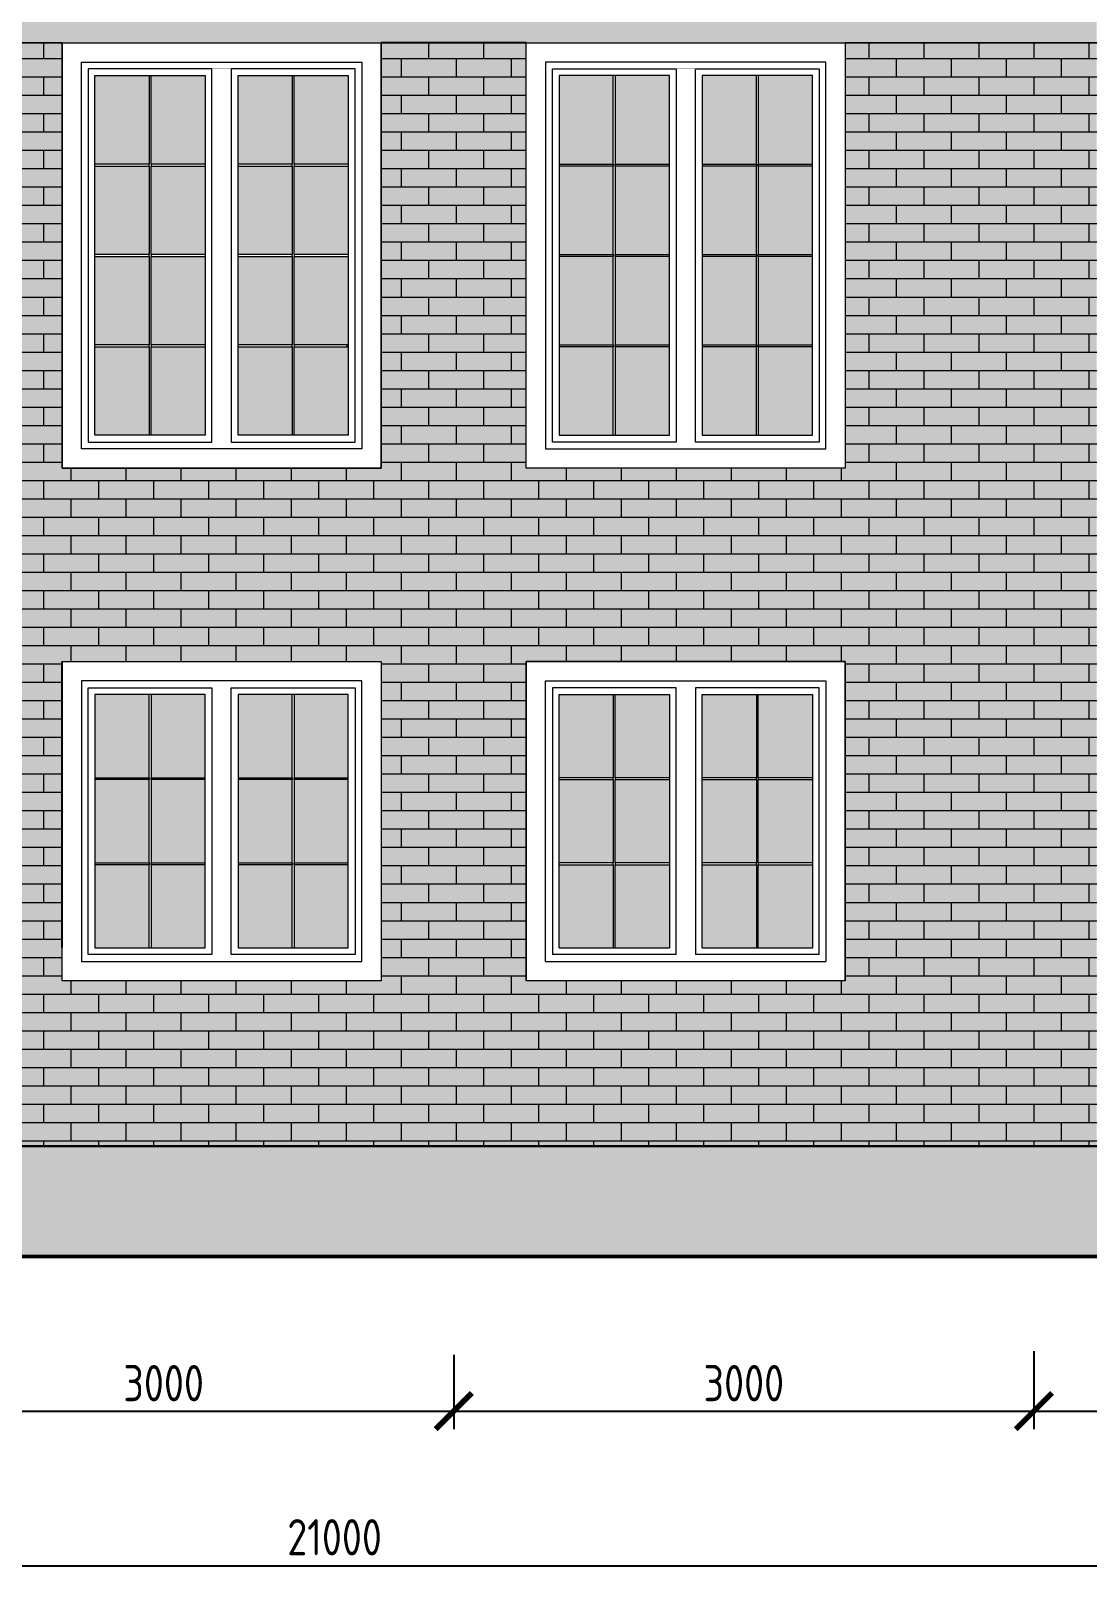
# Model space of a CAD drawing. Header units: millimetres. Extents: x -56498 to 234605, y -296269 to -29969.
# Drawn here: x 212299 to 217763, y -137920 to -129882 of the extents above; entities that cross this region are included whole.
import ezdxf

# ---------------------------------------------------------------- set-up
doc = ezdxf.new("R2010")
doc.units = ezdxf.units.MM
doc.header["$LTSCALE"] = 100
doc.header["$PDMODE"] = 35
for name, color, linetype, lineweight in [('0.3', 7, 'Continuous', 30), ('0.5', 7, 'Continuous', 50), ('Розміри 0.09', 5, 'Continuous', 9), ('Тонкі 0.18', 142, 'Continuous', 18), ('Штрихування 0.09', 253, 'Continuous', 9)]:
    doc.layers.add(name, color=color, linetype=linetype, lineweight=lineweight)
doc.styles.add('GOST 2.304', font='CS_Gost2304.shx')
doc.dimstyles.new('SPDS', dxfattribs={"dimscale": 100, "dimtxt": 2.5, "dimasz": 2.5, "dimexe": 1.25, "dimexo": 0.625, "dimtad": 1, "dimrnd": 0.001, "dimtxsty": 'GOST 2.304', "dimblk": 'ARCHTICK', "dimcen": 2.5, "dimdle": 2, "dimadec": 0, "dimazin": 2, "dimtfac": 0.75, "dimtmove": 1, "dimatfit": 3, "dimfxl": 0, "dimtolj": 1, "dimarcsym": 0})

# ---------------------------------------------------------------- blocks, each defined once
blk = doc.blocks.new('_ArchTick')
at = {"color": 0, "linetype": 'ByBlock', "const_width": 0.15}
blk.add_lwpolyline([(-0.5, -0.5), (0.5, 0.5)], dxfattribs=at)
blk = doc.blocks.new('*D303')
at = {"layer": 'Defpoints', "color": 0, "transparency": 16777216}
for p in [(211484.2, -136659.8), (214484.2, -136678.8), (214484.2, -137016.6)]:
    blk.add_point(p, dxfattribs=at)
at = {"layer": 'Розміри 0.09', "color": 0, "lineweight": -2, "transparency": 16777216}
for p, q in [((211484.2, -136706.7), (211484.2, -137110.3)), ((214484.2, -136725.7), (214484.2, -137110.3)), ((211334.2, -137016.6), (214634.2, -137016.6))]:
    blk.add_line(p, q, dxfattribs=at)
at = {"layer": 'Розміри 0.09', "color": 0, "lineweight": -2, "transparency": 16777216, "xscale": 187.5, "yscale": 187.5, "zscale": 187.5, "rotation": 180}
blk.add_blockref('_ArchTick', (211484.2, -137016.6), dxfattribs=at)
at = {"layer": 'Розміри 0.09', "color": 0, "lineweight": -2, "transparency": 16777216, "xscale": 187.5, "yscale": 187.5, "zscale": 187.5}
blk.add_blockref('_ArchTick', (214484.2, -137016.6), dxfattribs=at)
at = {"layer": 'Розміри 0.09', "color": 0, "transparency": 16777216, "insert": (212984.2, -136872.1), "char_height": 187.5, "attachment_point": 5, "style": 'GOST 2.304'}
blk.add_mtext('\\A1;3000', dxfattribs=at)
blk = doc.blocks.new('*D304')
at = {"layer": 'Defpoints', "color": 0, "transparency": 16777216}
for p in [(214484.2, -136678.8), (217484.2, -136659.8), (217484.2, -137016.6)]:
    blk.add_point(p, dxfattribs=at)
at = {"layer": 'Розміри 0.09', "color": 0, "lineweight": -2, "transparency": 16777216}
for p, q in [((214484.2, -136725.7), (214484.2, -137110.3)), ((217484.2, -136706.7), (217484.2, -137110.3)), ((214334.2, -137016.6), (217634.2, -137016.6))]:
    blk.add_line(p, q, dxfattribs=at)
at = {"layer": 'Розміри 0.09', "color": 0, "lineweight": -2, "transparency": 16777216, "xscale": 187.5, "yscale": 187.5, "zscale": 187.5, "rotation": 180}
blk.add_blockref('_ArchTick', (214484.2, -137016.6), dxfattribs=at)
at = {"layer": 'Розміри 0.09', "color": 0, "lineweight": -2, "transparency": 16777216, "xscale": 187.5, "yscale": 187.5, "zscale": 187.5}
blk.add_blockref('_ArchTick', (217484.2, -137016.6), dxfattribs=at)
at = {"layer": 'Розміри 0.09', "color": 0, "transparency": 16777216, "insert": (215984.2, -136872.1), "char_height": 187.5, "attachment_point": 5, "style": 'GOST 2.304'}
blk.add_mtext('\\A1;3000', dxfattribs=at)
blk = doc.blocks.new('*D305')
at = {"layer": 'Defpoints', "color": 0, "transparency": 16777216}
for p in [(223884.2, -136460.6), (217484.2, -136659.8), (223884.2, -137016.6)]:
    blk.add_point(p, dxfattribs=at)
at = {"layer": 'Розміри 0.09', "color": 0, "lineweight": -2, "transparency": 16777216}
for p, q in [((223884.2, -136507.5), (223884.2, -137110.3)), ((217484.2, -136706.7), (217484.2, -137110.3)), ((217334.2, -137016.6), (224034.2, -137016.6))]:
    blk.add_line(p, q, dxfattribs=at)
at = {"layer": 'Розміри 0.09', "color": 0, "lineweight": -2, "transparency": 16777216, "xscale": 187.5, "yscale": 187.5, "zscale": 187.5, "rotation": 180}
blk.add_blockref('_ArchTick', (217484.2, -137016.6), dxfattribs=at)
at = {"layer": 'Розміри 0.09', "color": 0, "lineweight": -2, "transparency": 16777216, "xscale": 187.5, "yscale": 187.5, "zscale": 187.5}
blk.add_blockref('_ArchTick', (223884.2, -137016.6), dxfattribs=at)
at = {"layer": 'Розміри 0.09', "color": 0, "transparency": 16777216, "insert": (220684.2, -136870.5), "char_height": 187.5, "attachment_point": 5, "style": 'GOST 2.304'}
blk.add_mtext('\\A1;6400', dxfattribs=at)
blk = doc.blocks.new('*D307')
at = {"layer": 'Defpoints', "color": 0, "transparency": 16777216}
for p in [(203984.2, -137016.6), (224984.2, -137016.6), (224984.2, -137816.6)]:
    blk.add_point(p, dxfattribs=at)
at = {"layer": 'Розміри 0.09', "color": 0, "lineweight": -2, "transparency": 16777216}
for p, q in [((203984.2, -137063.5), (203984.2, -137910.3)), ((224984.2, -137063.5), (224984.2, -137910.3)), ((203834.2, -137816.6), (225134.2, -137816.6))]:
    blk.add_line(p, q, dxfattribs=at)
at = {"layer": 'Розміри 0.09', "color": 0, "lineweight": -2, "transparency": 16777216, "xscale": 187.5, "yscale": 187.5, "zscale": 187.5, "rotation": 180}
blk.add_blockref('_ArchTick', (203984.2, -137816.6), dxfattribs=at)
at = {"layer": 'Розміри 0.09', "color": 0, "lineweight": -2, "transparency": 16777216, "xscale": 187.5, "yscale": 187.5, "zscale": 187.5}
blk.add_blockref('_ArchTick', (224984.2, -137816.6), dxfattribs=at)
at = {"layer": 'Розміри 0.09', "color": 0, "transparency": 16777216, "insert": (213868.3, -137668.7), "char_height": 187.5, "attachment_point": 5, "style": 'GOST 2.304'}
blk.add_mtext('\\A1;21000', dxfattribs=at)

msp = doc.modelspace()

# ---------------------------------------------------------------- hatches: boundary and pattern name
at = {"layer": 'Тонкі 0.18', "ltscale": 0.75, "true_color": 0xf4ebd8}
h = msp.add_hatch(color=254, dxfattribs=at)
h.paths.add_polyline_path([(217689.124, -129001.829), (217364.445, -129366.652), (217689.124, -129731.4)])
h.paths.add_polyline_path([(217608.836, -128911.636), (216959.478, -128911.636), (217284.157, -129276.384)])
h.paths.add_polyline_path([(216879.115, -129001.829), (216879.115, -129731.4), (217203.794, -129366.652)])
h.paths.add_polyline_path([(217284.157, -129456.845), (216959.478, -129821.593), (217608.836, -129821.593)])
h.paths.add_polyline_path([(216759.133, -128911.636), (216029.111, -128911.636), (216029.111, -129821.593), (216759.133, -129821.593)])
h.paths.add_polyline_path([(215909.129, -128991.024), (215475.799, -129366.652), (215909.129, -129742.205)])
h.paths.add_polyline_path([(215384.18, -129446.04), (214950.775, -129821.593), (215817.511, -129821.593)])
h.paths.add_polyline_path([(214859.156, -128991.024), (214859.156, -129742.205), (215292.562, -129366.652)])
h.paths.add_polyline_path([(215817.511, -128911.636), (214950.775, -128911.636), (215384.18, -129287.189)])
h.paths.add_polyline_path([(214739.174, -128911.636), (214229.158, -128911.636), (214229.158, -129821.593), (214739.174, -129821.593)])
h.paths.add_polyline_path([(214109.176, -128991.024), (213675.77, -129366.652), (214109.176, -129742.205)])
h.paths.add_polyline_path([(214017.557, -128911.636), (213150.746, -128911.636), (213584.152, -129287.189)])
h.paths.add_polyline_path([(213492.533, -129366.652), (213059.127, -128991.024), (213059.127, -129742.205)])
h.paths.add_polyline_path([(213584.152, -129446.04), (213150.746, -129821.593), (214017.557, -129821.593)])
h.paths.add_polyline_path([(212939.146, -128911.636), (212209.124, -128911.636), (212209.124, -129821.593), (212939.146, -129821.593)])
h.paths.add_polyline_path([(212089.142, -129001.829), (211764.463, -129366.652), (212089.142, -129731.4)])
h.paths.add_polyline_path([(212008.854, -128911.636), (211359.496, -128911.636), (211684.175, -129276.384)])
h.paths.add_polyline_path([(211279.133, -129001.829), (211279.133, -129731.4), (211603.812, -129366.652)])
h.paths.add_polyline_path([(211684.175, -129456.845), (211359.496, -129821.593), (212008.854, -129821.593)])
h.paths.add_polyline_path([(214859.156, -129941.65), (214109.176, -129941.65), (214109.176, -131041.634), (214859.156, -131041.634)])
h.paths.add_polyline_path([(214859.156, -131041.634), (214109.176, -131041.634), (214109.176, -132141.619), (212459.143, -132141.619), (212459.143, -131041.634), (211159.151, -131041.634), (211159.151, -133966.634), (212459.143, -133966.634), (212459.143, -133141.618), (214109.176, -133141.618), (214109.176, -133966.634), (214859.156, -133966.634), (214859.156, -133141.618), (216509.114, -133141.618), (216509.114, -133966.634), (217809.181, -133966.634), (217809.181, -131041.634), (216509.114, -131041.634), (216509.114, -132141.619), (214859.156, -132141.619)])
h.paths.add_polyline_path([(217809.181, -129941.65), (216509.114, -129941.65), (216509.114, -131041.634), (217809.181, -131041.634)])
h.paths.add_polyline_path([(212459.143, -129941.65), (211159.151, -129941.65), (211159.151, -131041.634), (212459.143, -131041.634)])
h.paths.add_polyline_path([(217809.181, -133966.634), (216509.114, -133966.634), (216509.114, -134791.651), (214859.156, -134791.651), (214859.156, -133966.634), (214109.176, -133966.634), (214109.176, -134791.576), (214109.176, -134791.651), (212459.143, -134791.651), (212459.143, -133966.634), (211159.151, -133966.634), (211159.151, -135646.592), (217809.181, -135646.592)])
at = {"layer": 'Штрихування 0.09', "true_color": 0xa64517}
h = msp.add_hatch(color=34, dxfattribs=at)
h.paths.add_polyline_path([(214229.158, -128911.636), (214109.176, -128911.636), (214109.176, -129821.593), (214229.158, -129821.593)])
h.paths.add_polyline_path([(215909.129, -128991.024), (215909.129, -128911.636), (215817.511, -128911.636), (215384.18, -129287.189), (214950.775, -128911.636), (214859.156, -128911.636), (214859.156, -128991.024), (215292.562, -129366.652), (214859.156, -129742.205), (214859.156, -129821.593), (214950.775, -129821.593), (215384.18, -129446.04), (215817.511, -129821.593), (215909.129, -129821.593), (215909.129, -129742.205), (215475.799, -129366.652)])
h.paths.add_polyline_path([(217689.124, -129001.829), (217689.124, -128911.636), (217608.836, -128911.636), (217284.157, -129276.384), (216959.478, -128911.636), (216879.115, -128911.636), (216879.115, -129001.829), (217203.794, -129366.652), (216879.115, -129731.4), (216879.115, -129821.593), (216959.478, -129821.593), (217284.157, -129456.845), (217608.836, -129821.593), (217689.124, -129821.593), (217689.124, -129731.4), (217364.445, -129366.652)])
h.paths.add_polyline_path([(213059.127, -128991.024), (213059.127, -128911.636), (212939.146, -128911.636), (212939.146, -129821.593), (213059.127, -129821.593)])
h.paths.add_polyline_path([(212209.124, -128911.636), (212089.142, -128911.636), (212089.142, -129821.593), (212209.124, -129821.593)])
h.paths.add_polyline_path([(211279.133, -128911.636), (211159.151, -128911.636), (211159.151, -129821.593), (211279.133, -129821.593)])
h.paths.add_polyline_path([(214109.176, -128991.024), (214109.176, -128911.636), (214017.557, -128911.636), (213584.152, -129287.189), (213150.746, -128911.636), (213059.127, -128911.636), (213059.127, -128991.024), (213492.533, -129366.652), (213059.127, -129742.205), (213059.127, -129821.593), (213150.746, -129821.593), (213584.152, -129446.04), (214017.557, -129821.593), (214109.176, -129821.593), (214109.176, -129742.205), (213675.77, -129366.652)])
h.paths.add_polyline_path([(212089.142, -129001.829), (212089.142, -128911.636), (212008.854, -128911.636), (211684.175, -129276.384), (211359.496, -128911.636), (211279.133, -128911.636), (211279.133, -129001.829), (211603.812, -129366.652), (211279.133, -129731.4), (211279.133, -129821.593), (211359.496, -129821.593), (211684.175, -129456.845), (212008.854, -129821.593), (212089.142, -129821.593), (212089.142, -129731.4), (211764.463, -129366.652)])
h.paths.add_polyline_path([(217809.106, -129821.593), (211159.151, -129821.593), (211159.151, -129941.65), (217809.106, -129941.65)])
h.paths.add_polyline_path([(214859.156, -128991.024), (214859.156, -128911.636), (214739.174, -128911.636), (214739.174, -129821.593), (214859.156, -129821.593)])
h.paths.add_polyline_path([(216029.111, -128911.636), (215909.129, -128911.636), (215909.129, -129821.593), (216029.111, -129821.593)])
h.paths.add_polyline_path([(216879.115, -129001.829), (216879.115, -128911.636), (216759.133, -128911.636), (216759.133, -129821.593), (216879.115, -129821.593)])
h.paths.add_polyline_path([(217809.181, -128911.636), (217689.124, -128911.636), (217689.124, -129731.4), (217689.124, -129821.593), (217809.181, -129821.593)])
h.paths.add_polyline_path([(211159.151, -128898.58), (211250.433, -128791.654), (217717.863, -128791.654), (217809.181, -128898.58), (217809.181, -128911.636), (211159.151, -128911.636)])
at = {"layer": 'Штрихування 0.09', "ltscale": 0.75}
h = msp.add_hatch(dxfattribs=at)
h.set_pattern_fill('AR-BRSTD', color=256, scale=1.4, style=0)
h.paths.add_polyline_path([(217689.124, -129001.829), (217364.445, -129366.652), (217689.124, -129731.4)])
h.paths.add_polyline_path([(217608.836, -128911.636), (216959.478, -128911.636), (217284.157, -129276.384)])
h.paths.add_polyline_path([(216879.115, -129001.829), (216879.115, -129731.4), (217203.794, -129366.652)])
h.paths.add_polyline_path([(217284.157, -129456.845), (216959.478, -129821.593), (217608.836, -129821.593)])
h.paths.add_polyline_path([(216759.133, -128911.636), (216029.111, -128911.636), (216029.111, -129821.593), (216759.133, -129821.593)])
h.paths.add_polyline_path([(215909.129, -128991.024), (215475.799, -129366.652), (215909.129, -129742.205)])
h.paths.add_polyline_path([(215384.18, -129446.04), (214950.775, -129821.593), (215817.511, -129821.593)])
h.paths.add_polyline_path([(214859.156, -128991.024), (214859.156, -129742.205), (215292.562, -129366.652)])
h.paths.add_polyline_path([(215817.511, -128911.636), (214950.775, -128911.636), (215384.18, -129287.189)])
h.paths.add_polyline_path([(214739.174, -128911.636), (214229.158, -128911.636), (214229.158, -129821.593), (214739.174, -129821.593)])
h.paths.add_polyline_path([(214109.176, -128991.024), (213675.77, -129366.652), (214109.176, -129742.205)])
h.paths.add_polyline_path([(214017.557, -128911.636), (213150.746, -128911.636), (213584.152, -129287.189)])
h.paths.add_polyline_path([(213492.533, -129366.652), (213059.127, -128991.024), (213059.127, -129742.205)])
h.paths.add_polyline_path([(213584.152, -129446.04), (213150.746, -129821.593), (214017.557, -129821.593)])
h.paths.add_polyline_path([(212939.146, -128911.636), (212209.124, -128911.636), (212209.124, -129821.593), (212939.146, -129821.593)])
h.paths.add_polyline_path([(212089.142, -129001.829), (211764.463, -129366.652), (212089.142, -129731.4)])
h.paths.add_polyline_path([(212008.854, -128911.636), (211359.496, -128911.636), (211684.175, -129276.384)])
h.paths.add_polyline_path([(211279.133, -129001.829), (211279.133, -129731.4), (211603.812, -129366.652)])
h.paths.add_polyline_path([(211684.175, -129456.845), (211359.496, -129821.593), (212008.854, -129821.593)])
h.paths.add_polyline_path([(214859.156, -129941.65), (214109.176, -129941.65), (214109.176, -131041.634), (214859.156, -131041.634)])
h.paths.add_polyline_path([(214859.156, -131041.634), (214109.176, -131041.634), (214109.176, -132141.619), (212459.143, -132141.619), (212459.143, -131041.634), (211159.151, -131041.634), (211159.151, -133966.634), (212459.143, -133966.634), (212459.143, -133141.618), (214109.176, -133141.618), (214109.176, -133966.634), (214859.156, -133966.634), (214859.156, -133141.618), (216509.114, -133141.618), (216509.114, -133966.634), (217809.181, -133966.634), (217809.181, -131041.634), (216509.114, -131041.634), (216509.114, -132141.619), (214859.156, -132141.619)])
h.paths.add_polyline_path([(217809.181, -129941.65), (216509.114, -129941.65), (216509.114, -131041.634), (217809.181, -131041.634)])
h.paths.add_polyline_path([(212459.143, -129941.65), (211159.151, -129941.65), (211159.151, -131041.634), (212459.143, -131041.634)])
h.paths.add_polyline_path([(217809.181, -133966.634), (216509.114, -133966.634), (216509.114, -134791.651), (214859.156, -134791.651), (214859.156, -133966.634), (214109.176, -133966.634), (214109.176, -134791.576), (214109.176, -134791.651), (212459.143, -134791.651), (212459.143, -133966.634), (211159.151, -133966.634), (211159.151, -135646.592), (217809.181, -135646.592)])
at = {"layer": 'Штрихування 0.09'}
h = msp.add_hatch(color=7, dxfattribs=at)
h.set_gradient(color1=(209, 255, 255), color2=(250, 255, 255), one_color=1, tint=0.99, name='CYLINDER')
h.paths.add_polyline_path([(213939.145, -130111.605), (213659.187, -130111.605), (213659.187, -130569.097), (213939.145, -130569.097)])
h.paths.add_polyline_path([(213649.132, -130111.605), (213369.175, -130111.605), (213369.175, -130569.097), (213649.132, -130569.097)])
h.paths.add_polyline_path([(213649.132, -130579.152), (213369.175, -130579.152), (213369.175, -131036.644), (213649.132, -131036.644)])
h.paths.add_polyline_path([(213939.145, -130579.152), (213659.187, -130579.152), (213659.187, -131036.644), (213939.145, -131036.644)])
h.paths.add_polyline_path([(213939.145, -131046.624), (213659.187, -131046.624), (213659.187, -131504.116), (213939.145, -131504.116)])
h.paths.add_polyline_path([(213649.132, -131046.624), (213369.175, -131046.624), (213369.175, -131504.116), (213649.132, -131504.116)])
h.paths.add_polyline_path([(213649.132, -131514.096), (213369.175, -131514.096), (213369.175, -131971.588), (213649.132, -131971.588)])
h.paths.add_polyline_path([(213939.145, -131514.096), (213659.187, -131514.096), (213659.187, -131971.588), (213939.145, -131971.588)])
h.paths.add_polyline_path([(213199.144, -131514.096), (212919.186, -131514.096), (212919.186, -131971.588), (213199.144, -131971.588)])
h.paths.add_polyline_path([(212909.131, -131514.096), (212629.173, -131514.096), (212629.173, -131971.588), (212909.131, -131971.588)])
h.paths.add_polyline_path([(212909.131, -131046.624), (212629.173, -131046.624), (212629.173, -131504.116), (212909.131, -131504.116)])
h.paths.add_polyline_path([(213199.144, -131046.624), (212919.186, -131046.624), (212919.186, -131504.116), (213199.144, -131504.116)])
h.paths.add_polyline_path([(213199.144, -130579.152), (212919.186, -130579.152), (212919.186, -131036.644), (213199.144, -131036.644)])
h.paths.add_polyline_path([(212909.131, -130579.152), (212629.173, -130579.152), (212629.173, -131036.644), (212909.131, -131036.644)])
h.paths.add_polyline_path([(212909.131, -130111.605), (212629.173, -130111.605), (212629.173, -130569.097), (212909.131, -130569.097)])
h.paths.add_polyline_path([(213199.144, -130111.605), (212919.186, -130111.605), (212919.186, -130569.097), (213199.144, -130569.097)])
for points in [[(213234.186, -130076.639), (213234.186, -130076.939), (213334.133, -130076.939), (213334.133, -130076.639), (213234.186, -130076.639)], [(215734.146, -130076.639), (215634.124, -130076.639), (215634.124, -130076.939), (215734.146, -130076.939), (215734.146, -130076.639)], [(213929.165, -131504.116), (213929.165, -131514.096), (213939.145, -131514.096), (213939.145, -131504.116), (213929.165, -131504.116)], [(213234.186, -133276.607), (213234.186, -133276.982), (213334.133, -133276.982), (213334.133, -133276.607), (213234.186, -133276.607)], [(215734.146, -133276.607), (215634.124, -133276.607), (215634.124, -133276.982), (215734.146, -133276.982), (215734.146, -133276.607)]]:
    msp.add_hatch(color=256, dxfattribs=at).paths.add_polyline_path(points, flags=0)
h = msp.add_hatch(color=7, dxfattribs=at)
h.set_gradient(color1=(209, 255, 255), color2=(250, 255, 255), one_color=1, tint=0.99, name='CYLINDER')
h.paths.add_polyline_path([(216339.159, -130111.605), (216059.201, -130111.605), (216059.201, -130569.097), (216339.159, -130569.097)])
h.paths.add_polyline_path([(216049.146, -130111.605), (215769.188, -130111.605), (215769.188, -130569.097), (216049.146, -130569.097)])
h.paths.add_polyline_path([(216049.146, -130579.152), (215769.188, -130579.152), (215769.188, -131036.644), (216049.146, -131036.644)])
h.paths.add_polyline_path([(216339.159, -130579.152), (216059.201, -130579.152), (216059.201, -131036.644), (216339.159, -131036.644)])
h.paths.add_polyline_path([(216339.159, -131046.624), (216059.201, -131046.624), (216059.201, -131504.116), (216339.159, -131504.116)])
h.paths.add_polyline_path([(216049.146, -131046.624), (215769.188, -131046.624), (215769.188, -131504.116), (216049.146, -131504.116)])
h.paths.add_polyline_path([(216049.146, -131514.096), (215769.188, -131514.096), (215769.188, -131971.588), (216049.146, -131971.588)])
h.paths.add_polyline_path([(216339.159, -131514.096), (216059.201, -131514.096), (216059.201, -131971.588), (216339.159, -131971.588)])
h.paths.add_polyline_path([(215599.157, -131514.096), (215319.2, -131514.096), (215319.2, -131971.588), (215599.157, -131971.588)])
h.paths.add_polyline_path([(215309.145, -131514.096), (215029.187, -131514.096), (215029.187, -131971.588), (215309.145, -131971.588)])
h.paths.add_polyline_path([(215309.145, -131046.624), (215029.187, -131046.624), (215029.187, -131504.116), (215309.145, -131504.116)])
h.paths.add_polyline_path([(215599.157, -131046.624), (215319.2, -131046.624), (215319.2, -131504.116), (215599.157, -131504.116)])
h.paths.add_polyline_path([(215599.157, -130579.152), (215319.2, -130579.152), (215319.2, -131036.644), (215599.157, -131036.644)])
h.paths.add_polyline_path([(215309.145, -130579.152), (215029.187, -130579.152), (215029.187, -131036.644), (215309.145, -131036.644)])
h.paths.add_polyline_path([(215309.145, -130111.605), (215029.187, -130111.605), (215029.187, -130569.097), (215309.145, -130569.097)])
h.paths.add_polyline_path([(215599.157, -130111.605), (215319.2, -130111.605), (215319.2, -130569.097), (215599.157, -130569.097)])
h = msp.add_hatch(color=7, dxfattribs=at)
h.set_gradient(color1=(209, 255, 255), color2=(250, 255, 255), one_color=1, tint=0.99)
h.paths.add_polyline_path([(213939.145, -133311.649), (213659.112, -133311.649), (213659.112, -133741.603), (213939.145, -133741.603)])
h.paths.add_polyline_path([(213649.132, -133311.649), (213369.175, -133311.649), (213369.175, -133741.603), (213649.132, -133741.603)])
h.paths.add_polyline_path([(213649.132, -133751.582), (213369.175, -133751.582), (213369.175, -134181.611), (213649.132, -134181.611)])
h.paths.add_polyline_path([(213939.145, -133751.582), (213659.112, -133751.582), (213659.112, -134181.611), (213939.145, -134181.611)])
h.paths.add_polyline_path([(213939.145, -134191.591), (213659.112, -134191.591), (213659.112, -134621.62), (213939.145, -134621.62)])
h.paths.add_polyline_path([(213649.132, -134191.591), (213369.175, -134191.591), (213369.175, -134621.62), (213649.132, -134621.62)])
h.paths.add_polyline_path([(213199.144, -134191.591), (212919.111, -134191.591), (212919.111, -134621.62), (213199.144, -134621.62)])
h.paths.add_polyline_path([(213199.144, -133751.582), (212919.111, -133751.582), (212919.111, -134181.611), (213199.144, -134181.611)])
h.paths.add_polyline_path([(213199.144, -133311.649), (212919.111, -133311.649), (212919.111, -133741.603), (213199.144, -133741.603)])
h.paths.add_polyline_path([(212909.131, -133311.649), (212629.173, -133311.649), (212629.173, -133741.603), (212909.131, -133741.603)])
h.paths.add_polyline_path([(212909.131, -133751.582), (212629.173, -133751.582), (212629.173, -134181.611), (212909.131, -134181.611)])
h.paths.add_polyline_path([(212909.131, -134191.591), (212629.173, -134191.591), (212629.173, -134621.62), (212909.131, -134621.62)])
h = msp.add_hatch(color=7, dxfattribs=at)
h.set_gradient(color1=(209, 255, 255), color2=(250, 255, 255), one_color=1, tint=0.99)
h.paths.add_polyline_path([(216339.159, -133311.649), (216059.126, -133311.649), (216059.126, -133741.603), (216339.159, -133741.603)])
h.paths.add_polyline_path([(216049.146, -133311.649), (215769.188, -133311.649), (215769.188, -133741.603), (216049.146, -133741.603)])
h.paths.add_polyline_path([(216049.146, -133751.582), (215769.188, -133751.582), (215769.188, -134181.611), (216049.146, -134181.611)])
h.paths.add_polyline_path([(216339.159, -133751.582), (216059.126, -133751.582), (216059.126, -134181.611), (216339.159, -134181.611)])
h.paths.add_polyline_path([(216339.159, -134191.591), (216059.126, -134191.591), (216059.126, -134621.62), (216339.159, -134621.62)])
h.paths.add_polyline_path([(216049.146, -134191.591), (215769.188, -134191.591), (215769.188, -134621.62), (216049.146, -134621.62)])
h.paths.add_polyline_path([(215599.157, -134191.591), (215319.125, -134191.591), (215319.125, -134621.62), (215599.157, -134621.62)])
h.paths.add_polyline_path([(215599.157, -133751.582), (215319.125, -133751.582), (215319.125, -134181.611), (215599.157, -134181.611)])
h.paths.add_polyline_path([(215599.157, -133311.649), (215319.125, -133311.649), (215319.125, -133741.603), (215599.157, -133741.603)])
h.paths.add_polyline_path([(215309.145, -133311.649), (215029.187, -133311.649), (215029.187, -133741.603), (215309.145, -133741.603)])
h.paths.add_polyline_path([(215309.145, -133751.582), (215029.187, -133751.582), (215029.187, -134181.611), (215309.145, -134181.611)])
h.paths.add_polyline_path([(215309.145, -134191.591), (215029.187, -134191.591), (215029.187, -134621.62), (215309.145, -134621.62)])
at = {"layer": 'Штрихування 0.09', "ltscale": 0.75}
h = msp.add_hatch(dxfattribs=at)
h.set_pattern_fill('FLGSTONE', scale=1000, angle=30, style=0, pattern_type=2)
h.set_pattern_definition([(30, (0, 0), (-500, 866.0254), [200, -800]), (30, (635.5, 459.3), (-500, 866.0254), [180, -820]), (30, (632.8, 503.9), (-500, 866.0254), [160, -840]), (30, (171.8, 422.5), (-500, 866.0254), [120, -40, 80, -760]), (30, (-150, 259.8), (-500, 866.0254), [60, -840, 60, -40]), (30, (169.1, 467.1), (-500, 866.0254), [200, -800]), (30, (626.7, 754.4), (-500, 866.0254), [140, -860]), (30, (131.1, 653), (-500, 866.0254), [140, -40, 260, -560]), (30, (128.4, 697.7), (-500, 866.0254), [240, -40, 60, -40, 40, -580]), (30, (-42.9, 714.3), (-500, 866.0254), [100, -900]), (30, (-62.9, 748.9), (-500, 866.0254), [120, -880]), (30, (100.3, 866.2), (-500, 866.0254), [100, -900]), (30, (-256.1, 683.5), (-500, 866.0254), [100, -900]), (30, (80.3, 900.9), (-500, 866.0254), [120, -880]), (30, (-310.7, 698.2), (-500, 866.0254), [120, -880]), (30, (-202.2, 830.1), (-500, 866.0254), [240, -240, 80, -40, 120, -280]), (30, (-222.2, 864.8), (-500, 866.0254), [240, -240, 240, -280]), (30, (-480, 831.4), (-500, 866.0254), [200, -800]), (120, (0, 0), (-866.0254, -500), [300, -540, 120, -40]), (120, (173.2, 100), (-866.0254, -500), [160, -600, 200, -40]), (120, (207.8, 120), (-866.0254, -500), [160, -600, 60, -40, 100, -40]), (120, (134.4, 447.1), (-866.0254, -500), [60, -940]), (120, (169.1, 467.1), (-866.0254, -500), [60, -940]), (120, (93.7, 677.7), (-866.0254, -500), [100, -900]), (120, (128.4, 697.7), (-866.0254, -500), [100, -900]), (120, (390.3, 363.9), (-866.0254, -500), [160, -460, 340, -40]), (120, (342.3, 567.1), (-866.0254, -500), [180, -820]), (120, (376.9, 587.1), (-866.0254, -500), [180, -820]), (120, (355.7, 343.9), (-866.0254, -500), [160, -440, 100, -40, 220, -40]), (120, (178.9, 1050.1), (-866.0254, -500), [180, -820]), (120, (193.5, 1104.8), (-866.0254, -500), [160, -840]), (120, (598.2, 483.9), (-866.0254, -500), [80, -920]), (120, (632.8, 503.9), (-866.0254, -500), [80, -340, 280, -300]), (120, (457.5, 887.7), (-866.0254, -500), [280, -720]), (120, (592.1, 734.4), (-866.0254, -500), [160, -840]), (120, (626.7, 754.4), (-866.0254, -500), [160, -840]), (120, (771.4, 583.9), (-866.0254, -500), [180, -560, 220, -40]), (75, (-300, 519.6), (-500, 866.0253), [169.7056, -1244.508]), (75, (-118.04, 324.45), (-500, 866.0253), [169.7056, -1244.508]), (75, (-73.4, 327.1), (-500, 866.0253), [169.7056, -1244.508]), (75, (90.5, 283.2), (-500, 866.0253), [169.7056, -1244.508]), (75, (127.85, 258.56), (-500, 866.0253), [169.7056, -1244.058]), (75, (568.9, 374.64), (-500, 866.0253), [113.137, -1301.0765]), (75, (592.8, 573.2), (-500, 866.0253), [141.4213, -1272.7922]), (75, (555.5, 597.85), (-500, 866.0253), [141.4213, -1272.7922]), (75, (492.1, 907.65), (-500, 866.0253), [254.5584, -1159.655]), (75, (546.74, 893), (-500, 866.0253), [84.853, -1329.3607]), (75, (613.54, 377.3), (-500, 866.0253), [84.853, -1329.3607]), (75, (78.4, 784.26), (-500, 866.0253), [84.853, -1329.3607]), (75, (41.05, 808.9), (-500, 866.0253), [56.5685, -1357.645]), (165, (-87.5, 711.6), (-866.0253, -500), [84.853, -1329.3607]), (165, (-62.9, 748.9), (-866.0253, -500), [113.137, -1301.0765]), (345, (421.4, 1190.14), (866.0253, 500), [141.4213, -1272.7922]), (345, (-73.4, 327.1), (866.0253, 500), [169.7056, -1244.508]), (345, (-98.04, 289.8), (866.0253, 500), [197.9898, -1216.2237]), (345, (-420, 727.46), (866.0253, 500), [113.137, -1301.0765]), (236.56505, (355.7, 343.92), (-866.0254, -500), [268.33, -1967.738]), (236.56505, (375.7, 309.3), (-866.0254, -500), [268.33, -1967.738]), (183.43495, (101.77, 543.73), (-866.0254, -500), [134.16, -44.72, 223.61, -1833.578]), (183.43495, (104.45, 499.1), (-866.0254, -500), [134.16, -44.72, 223.61, -1833.578]), (183.43495, (588.9, 340), (-866.0254, -500), [178.8854, -2057.1826]), (183.43495, (568.9, 374.64), (-866.0254, -500), [178.8854, -2057.1826]), (183.43495, (558.2, 553.2), (-866.0254, -500), [178.8854, -2057.1826]), (183.43495, (555.5, 597.85), (-866.0254, -500), [178.8854, -2057.1826]), (93.43495, (-76.8, 533), (-500, 866.0254), [178.8854, -2057.1826]), (93.43495, (-32.15, 535.7), (-500, 866.0254), [178.8854, -2057.1826]), (93.43495, (221.58, 936.2), (-500, 866.0254), [134.16, -2101.908]), (93.43495, (139.1, 519.1), (-500, 866.0254), [134.16, -2101.908]), (93.43495, (101.77, 543.73), (-500, 866.0254), [134.16, -2101.908]), (93.43495, (184.26, 960.86), (-500, 866.0254), [89.4427, -2146.6253]), (326.56505, (186.94, 916.2), (500, -866.0254), [178.8854, -2057.1826]), (326.56505, (221.58, 936.2), (500, -866.0254), [178.8854, -2057.1826])])
h.paths.add_polyline_path([(225309.139, -135646.592), (217809.181, -135646.592), (217809.181, -136216.577), (225309.139, -136216.577)])
h.paths.add_polyline_path([(225809.101, -135646.592), (225309.139, -135646.592), (225309.139, -136216.577), (225809.101, -136216.577)])
h.paths.add_polyline_path([(217809.181, -135646.592), (211159.151, -135646.592), (211159.151, -136216.577), (217809.181, -136216.577)])
h.paths.add_polyline_path([(211159.151, -135646.592), (203659.171, -135646.592), (203659.171, -136216.577), (211159.151, -136216.577)])
h.paths.add_polyline_path([(203659.171, -135646.592), (203159.171, -135646.592), (203159.171, -136216.577), (203659.171, -136216.577)])
at = {"layer": 'Штрихування 0.09', "true_color": 0xcfd0cf}
h = msp.add_hatch(color=254, dxfattribs=at)
h.paths.add_polyline_path([(225309.139, -135646.592), (217809.181, -135646.592), (217809.181, -136216.577), (225309.139, -136216.577)])
h.paths.add_polyline_path([(225809.101, -135646.592), (225309.139, -135646.592), (225309.139, -136216.577), (225809.101, -136216.577)])
h.paths.add_polyline_path([(217809.181, -135646.592), (211159.151, -135646.592), (211159.151, -136216.577), (217809.181, -136216.577)])
h.paths.add_polyline_path([(211159.151, -135646.592), (203659.171, -135646.592), (203659.171, -136216.577), (211159.151, -136216.577)])
h.paths.add_polyline_path([(203659.171, -135646.592), (203159.171, -135646.592), (203159.171, -136216.577), (203659.171, -136216.577)])

# ---------------------------------------------------------------- linework, layer by layer
for p, q in [((214734.147, -129941.65), (214109.176, -129941.65)), ((214859.156, -129941.65), (214734.147, -129941.65)), ((212459.143, -134619.519), (212459.143, -133141.618))]:
    msp.add_line(p, q)
at = {"layer": '0.3'}
msp.add_line((203159.171, -135646.592), (225809.101, -135646.592), dxfattribs=at)
at = {"layer": '0.5'}
msp.add_line((200259.171, -136216.577), (228709.101, -136216.577), dxfattribs=at)
at = {"layer": 'Тонкі 0.18'}
for p, q in [((212459.143, -129941.65), (211159.151, -129941.65)), ((211159.151, -129941.65), (217809.181, -129941.65)), ((212459.143, -132141.619), (212459.143, -129941.65)), ((212459.143, -129941.65), (212459.143, -132141.619)), ((214109.176, -129941.65), (214109.176, -132141.619)), ((214109.176, -132141.619), (214109.176, -129941.65)), ((214859.156, -132141.619), (214859.156, -129941.65)), ((214859.156, -132141.619), (214859.156, -129941.65)), ((217809.181, -129941.65), (216509.114, -129941.65)), ((216509.114, -129941.65), (216509.114, -132141.619)), ((216509.114, -129941.65), (216509.114, -132141.619)), ((212559.165, -132041.596), (212559.165, -130041.597)), ((212559.165, -130041.597), (214009.153, -130041.597)), ((214009.153, -130041.597), (214009.153, -132041.596)), ((214959.179, -130041.597), (214959.179, -132041.596)), ((216409.167, -130041.597), (214959.179, -130041.597)), ((216409.167, -132041.596), (216409.167, -130041.597)), ((214009.153, -132041.596), (212559.165, -132041.596)), ((214959.179, -132041.596), (216409.167, -132041.596)), ((214109.176, -132141.619), (212459.143, -132141.619)), ((212459.143, -132141.619), (214109.176, -132141.619)), ((216509.114, -132141.619), (214859.156, -132141.619)), ((216509.114, -132141.619), (214859.156, -132141.619)), ((212459.143, -133141.618), (214109.176, -133141.618)), ((212459.143, -134791.651), (212459.143, -133141.618)), ((212459.143, -133141.618), (214109.176, -133141.618)), ((214109.176, -133141.618), (214109.176, -134791.651)), ((214109.176, -133141.618), (214109.176, -134791.576)), ((214859.156, -134791.651), (214859.156, -133141.618)), ((214859.156, -133141.618), (216509.114, -133141.618)), ((214859.156, -133141.618), (214859.156, -134791.576)), ((216509.114, -133141.618), (214859.156, -133141.618)), ((216509.114, -133141.618), (216509.114, -134791.651)), ((216509.114, -134791.651), (216509.114, -133141.618)), ((212559.165, -133241.64), (212559.165, -134691.628)), ((214009.153, -133241.64), (212559.165, -133241.64)), ((214009.153, -134691.628), (214009.153, -133241.64)), ((214959.179, -134691.628), (214959.179, -133241.64)), ((214959.179, -133241.64), (216409.167, -133241.64)), ((216409.167, -133241.64), (216409.167, -134691.628)), ((212559.165, -134691.628), (214009.191, -134691.628)), ((214959.104, -134691.628), (216409.129, -134691.628)), ((214109.176, -134791.651), (212459.143, -134791.651)), ((216509.114, -134791.651), (214859.081, -134791.651))]:
    msp.add_line(p, q, dxfattribs=at)
at = {"layer": 'Штрихування 0.09'}
for p, q in [((212594.132, -130076.639), (212594.132, -132006.629)), ((213234.186, -130076.639), (212594.132, -130076.639)), ((212629.173, -131971.588), (212629.173, -130111.605)), ((212629.173, -130111.605), (213199.144, -130111.605)), ((212909.131, -130111.605), (212909.131, -130569.097)), ((212919.186, -130569.097), (212919.186, -130111.605)), ((213199.144, -130111.605), (213199.144, -131971.588)), ((213234.186, -132006.629), (213234.186, -130076.639)), ((213334.133, -130076.639), (213334.133, -132006.629)), ((213974.187, -130076.639), (213334.133, -130076.639)), ((213369.175, -131971.588), (213369.175, -130111.605)), ((213369.175, -130111.605), (213939.145, -130111.605)), ((213649.132, -130111.605), (213649.132, -130569.097)), ((213659.187, -130569.097), (213659.187, -130111.605)), ((213939.145, -130111.605), (213939.145, -131971.588)), ((213974.187, -132006.629), (213974.187, -130076.639)), ((214994.145, -132006.629), (214994.145, -130076.639)), ((214994.145, -130076.639), (215634.124, -130076.639)), ((215029.187, -130111.605), (215029.187, -131971.588)), ((215599.157, -130111.605), (215029.187, -130111.605)), ((215309.145, -130569.097), (215309.145, -130111.605)), ((215319.125, -130111.605), (215319.125, -130569.097)), ((215599.157, -131971.588), (215599.157, -130111.605)), ((215634.124, -130076.639), (215634.124, -132006.629)), ((215734.146, -132006.629), (215734.146, -130076.639)), ((215734.146, -130076.639), (216374.125, -130076.639)), ((215769.113, -130111.605), (215769.113, -131971.588)), ((216339.159, -130111.605), (215769.113, -130111.605)), ((216049.146, -130569.097), (216049.146, -130111.605)), ((216059.126, -130111.605), (216059.126, -130569.097)), ((216339.159, -131971.588), (216339.159, -130111.605)), ((216374.125, -130076.639), (216374.125, -132006.629)), ((212909.131, -130569.097), (212629.173, -130569.097)), ((212629.173, -130579.152), (212909.131, -130579.152)), ((212909.131, -130579.152), (212909.131, -130569.097)), ((212909.131, -130579.152), (212909.131, -131036.644)), ((213199.144, -130569.097), (212919.186, -130569.097)), ((212919.186, -130569.097), (212919.186, -130579.152)), ((212919.186, -131036.644), (212919.186, -130579.152)), ((212919.186, -130579.152), (213199.144, -130579.152)), ((213649.132, -130569.097), (213369.175, -130569.097)), ((213369.175, -130579.152), (213649.132, -130579.152)), ((213649.132, -130579.152), (213649.132, -130569.097)), ((213649.132, -130579.152), (213649.132, -131036.644)), ((213939.145, -130569.097), (213659.187, -130569.097)), ((213659.187, -130569.097), (213659.187, -130579.152)), ((213659.187, -131036.644), (213659.187, -130579.152)), ((213659.187, -130579.152), (213939.145, -130579.152)), ((215029.187, -130569.097), (215309.145, -130569.097)), ((215309.145, -130579.152), (215029.187, -130579.152)), ((215309.145, -130569.097), (215309.145, -130579.152)), ((215309.145, -131036.644), (215309.145, -130579.152)), ((215319.125, -130579.152), (215319.125, -130569.097)), ((215319.125, -130569.097), (215599.157, -130569.097)), ((215319.125, -130579.152), (215319.125, -131036.644)), ((215599.157, -130579.152), (215319.125, -130579.152)), ((215769.113, -130569.097), (216049.146, -130569.097)), ((216049.146, -130579.152), (215769.113, -130579.152)), ((216049.146, -130569.097), (216049.146, -130579.152)), ((216049.146, -131036.644), (216049.146, -130579.152)), ((216059.126, -130579.152), (216059.126, -130569.097)), ((216059.126, -130569.097), (216339.159, -130569.097)), ((216059.126, -130579.152), (216059.126, -131036.644)), ((216339.159, -130579.152), (216059.126, -130579.152)), ((212909.131, -131036.644), (212629.173, -131036.644)), ((212629.173, -131046.624), (212909.131, -131046.624)), ((212909.131, -131046.624), (212909.131, -131036.644)), ((212909.131, -131046.624), (212909.131, -131504.116)), ((213199.144, -131036.644), (212919.186, -131036.644)), ((212919.186, -131036.644), (212919.186, -131046.624)), ((212919.186, -131504.116), (212919.186, -131046.624)), ((212919.186, -131046.624), (213199.144, -131046.624)), ((213649.132, -131036.644), (213369.175, -131036.644)), ((213369.175, -131046.624), (213649.132, -131046.624)), ((213649.132, -131046.624), (213649.132, -131036.644)), ((213649.132, -131046.624), (213649.132, -131504.116)), ((213939.145, -131036.644), (213659.187, -131036.644)), ((213659.187, -131036.644), (213659.187, -131046.624)), ((213659.187, -131504.116), (213659.187, -131046.624)), ((213659.187, -131046.624), (213939.145, -131046.624)), ((215029.187, -131036.644), (215309.145, -131036.644)), ((215309.145, -131046.624), (215029.187, -131046.624)), ((215309.145, -131036.644), (215309.145, -131046.624)), ((215309.145, -131504.116), (215309.145, -131046.624)), ((215319.125, -131046.624), (215319.125, -131036.644)), ((215319.125, -131036.644), (215599.157, -131036.644)), ((215319.125, -131046.624), (215319.125, -131504.116)), ((215599.157, -131046.624), (215319.125, -131046.624)), ((215769.113, -131036.644), (216049.146, -131036.644)), ((216049.146, -131046.624), (215769.113, -131046.624)), ((216049.146, -131036.644), (216049.146, -131046.624)), ((216049.146, -131504.116), (216049.146, -131046.624)), ((216059.126, -131046.624), (216059.126, -131036.644)), ((216059.126, -131036.644), (216339.159, -131036.644)), ((216059.126, -131046.624), (216059.126, -131504.116)), ((216339.159, -131046.624), (216059.126, -131046.624)), ((212909.131, -131504.116), (212629.173, -131504.116)), ((212909.131, -131514.096), (212909.131, -131504.116)), ((213199.144, -131504.116), (212919.186, -131504.116)), ((212919.186, -131504.116), (212919.186, -131514.096)), ((213649.132, -131504.116), (213369.175, -131504.116)), ((213649.132, -131514.096), (213649.132, -131504.116)), ((213939.145, -131504.116), (213659.187, -131504.116)), ((213659.187, -131504.116), (213659.187, -131514.096)), ((215029.187, -131504.116), (215309.145, -131504.116)), ((215309.145, -131504.116), (215309.145, -131514.096)), ((215319.125, -131514.096), (215319.125, -131504.116)), ((215319.125, -131504.116), (215599.157, -131504.116)), ((215769.113, -131504.116), (216049.146, -131504.116)), ((216049.146, -131504.116), (216049.146, -131514.096)), ((216059.126, -131514.096), (216059.126, -131504.116)), ((216059.126, -131504.116), (216339.159, -131504.116)), ((212629.173, -131514.096), (212909.131, -131514.096)), ((212909.131, -131514.096), (212909.131, -131971.588)), ((212919.186, -131971.588), (212919.186, -131514.096)), ((212919.186, -131514.096), (213199.144, -131514.096)), ((213369.175, -131514.096), (213649.132, -131514.096)), ((213649.132, -131514.096), (213649.132, -131971.588)), ((213659.187, -131971.588), (213659.187, -131514.096)), ((213659.187, -131514.096), (213939.145, -131514.096)), ((215309.145, -131514.096), (215029.187, -131514.096)), ((215309.145, -131971.588), (215309.145, -131514.096)), ((215319.125, -131514.096), (215319.125, -131971.588)), ((215599.157, -131514.096), (215319.125, -131514.096)), ((216049.146, -131514.096), (215769.113, -131514.096)), ((216049.146, -131971.588), (216049.146, -131514.096)), ((216059.126, -131514.096), (216059.126, -131971.588)), ((216339.159, -131514.096), (216059.126, -131514.096)), ((213199.144, -131971.588), (212629.173, -131971.588)), ((213939.145, -131971.588), (213369.175, -131971.588)), ((215029.187, -131971.588), (215599.157, -131971.588)), ((215769.113, -131971.588), (216339.159, -131971.588)), ((212594.132, -132006.629), (213234.186, -132006.629)), ((213334.133, -132006.629), (213974.187, -132006.629)), ((215634.124, -132006.629), (214994.145, -132006.629)), ((216374.125, -132006.629), (215734.146, -132006.629)), ((212594.132, -134656.587), (212594.132, -133276.607)), ((212594.132, -133276.607), (213234.186, -133276.607)), ((213234.186, -133276.607), (213234.186, -134656.587)), ((213334.133, -134656.587), (213334.133, -133276.607)), ((213334.133, -133276.607), (213974.187, -133276.607)), ((213974.187, -133276.607), (213974.187, -134656.587)), ((214994.145, -133276.607), (214994.145, -134656.587)), ((215634.124, -133276.607), (214994.145, -133276.607)), ((215634.124, -134656.587), (215634.124, -133276.607)), ((215734.146, -133276.607), (215734.146, -134656.587)), ((216374.125, -133276.607), (215734.146, -133276.607)), ((216374.125, -134656.587), (216374.125, -133276.607)), ((212629.173, -133311.649), (212629.173, -134621.62)), ((213199.144, -133311.649), (212629.173, -133311.649)), ((212909.131, -133741.603), (212909.131, -133311.649)), ((212919.186, -133311.649), (212919.186, -133741.603)), ((213199.144, -134621.62), (213199.144, -133311.649)), ((213369.175, -133311.649), (213369.175, -134621.62)), ((213939.145, -133311.649), (213369.175, -133311.649)), ((213649.132, -133741.603), (213649.132, -133311.649)), ((213659.187, -133311.649), (213659.187, -133741.603)), ((213939.145, -134621.62), (213939.145, -133311.649)), ((215029.187, -134621.62), (215029.187, -133311.649)), ((215029.187, -133311.649), (215599.157, -133311.649)), ((215309.145, -133311.649), (215309.145, -133741.603)), ((215319.125, -133741.603), (215319.125, -133311.649)), ((215599.157, -133311.649), (215599.157, -134621.62)), ((215769.113, -134621.62), (215769.113, -133311.649)), ((215769.113, -133311.649), (216339.159, -133311.649)), ((216049.146, -133311.649), (216049.146, -133741.603)), ((216059.126, -133741.603), (216059.126, -133311.649)), ((216339.159, -133311.649), (216339.159, -134621.62)), ((212629.173, -133741.603), (212909.131, -133741.603)), ((212909.131, -133751.582), (212629.173, -133751.582)), ((212909.131, -133741.603), (212909.131, -133751.582)), ((212909.131, -134181.611), (212909.131, -133751.582)), ((212919.186, -133751.582), (212919.186, -133741.603)), ((212919.186, -133741.603), (213199.144, -133741.603)), ((212919.186, -133751.582), (212919.186, -134181.611)), ((213199.144, -133751.582), (212919.186, -133751.582)), ((213369.175, -133741.603), (213649.132, -133741.603)), ((213649.132, -133751.582), (213369.175, -133751.582)), ((213649.132, -133741.603), (213649.132, -133751.582)), ((213649.132, -134181.611), (213649.132, -133751.582)), ((213659.187, -133751.582), (213659.187, -133741.603)), ((213659.187, -133741.603), (213939.145, -133741.603)), ((213659.187, -133751.582), (213659.187, -134181.611)), ((213939.145, -133751.582), (213659.187, -133751.582)), ((215309.145, -133741.603), (215029.187, -133741.603)), ((215029.187, -133751.582), (215309.145, -133751.582)), ((215309.145, -133751.582), (215309.145, -133741.603)), ((215309.145, -133751.582), (215309.145, -134181.611)), ((215599.157, -133741.603), (215319.125, -133741.603)), ((215319.125, -133741.603), (215319.125, -133751.582)), ((215319.125, -134181.611), (215319.125, -133751.582)), ((215319.125, -133751.582), (215599.157, -133751.582)), ((216049.146, -133741.603), (215769.113, -133741.603)), ((215769.113, -133751.582), (216049.146, -133751.582)), ((216049.146, -133751.582), (216049.146, -133741.603)), ((216049.146, -133751.582), (216049.146, -134181.611)), ((216339.159, -133741.603), (216059.126, -133741.603)), ((216059.126, -133741.603), (216059.126, -133751.582)), ((216059.126, -134181.611), (216059.126, -133751.582)), ((216059.126, -133751.582), (216339.159, -133751.582)), ((212629.173, -134181.611), (212909.131, -134181.611)), ((212909.131, -134191.591), (212629.173, -134191.591)), ((212909.131, -134181.611), (212909.131, -134191.591)), ((212909.131, -134621.62), (212909.131, -134191.591)), ((212919.186, -134191.591), (212919.186, -134181.611)), ((212919.186, -134181.611), (213199.144, -134181.611)), ((212919.186, -134191.591), (212919.186, -134621.62)), ((213199.144, -134191.591), (212919.186, -134191.591)), ((213369.175, -134181.611), (213649.132, -134181.611)), ((213649.132, -134191.591), (213369.175, -134191.591)), ((213649.132, -134181.611), (213649.132, -134191.591)), ((213649.132, -134621.62), (213649.132, -134191.591)), ((213659.187, -134191.591), (213659.187, -134181.611)), ((213659.187, -134181.611), (213939.145, -134181.611)), ((213659.187, -134191.591), (213659.187, -134621.62)), ((213939.145, -134191.591), (213659.187, -134191.591)), ((215309.145, -134181.611), (215029.187, -134181.611)), ((215029.187, -134191.591), (215309.145, -134191.591)), ((215309.145, -134191.591), (215309.145, -134181.611)), ((215309.145, -134191.591), (215309.145, -134621.62)), ((215599.157, -134181.611), (215319.125, -134181.611)), ((215319.125, -134181.611), (215319.125, -134191.591)), ((215319.125, -134621.62), (215319.125, -134191.591)), ((215319.125, -134191.591), (215599.157, -134191.591)), ((216049.146, -134181.611), (215769.113, -134181.611)), ((215769.113, -134191.591), (216049.146, -134191.591)), ((216049.146, -134191.591), (216049.146, -134181.611)), ((216049.146, -134191.591), (216049.146, -134621.62)), ((216339.159, -134181.611), (216059.126, -134181.611)), ((216059.126, -134181.611), (216059.126, -134191.591)), ((216059.126, -134621.62), (216059.126, -134191.591)), ((216059.126, -134191.591), (216339.159, -134191.591)), ((212629.173, -134621.62), (213199.219, -134621.62)), ((213369.175, -134621.62), (213939.19, -134621.62)), ((215029.112, -134621.62), (215599.157, -134621.62)), ((215769.113, -134621.62), (216339.159, -134621.62)), ((213234.186, -134656.587), (212594.207, -134656.587)), ((213974.187, -134656.587), (213334.133, -134656.587)), ((215634.124, -134656.587), (214994.145, -134656.587)), ((216374.125, -134656.587), (215734.071, -134656.587))]:
    msp.add_line(p, q, dxfattribs=at)

# ---------------------------------------------------------------- dimensions: what is measured, and where the dimension line sits
at = {"layer": 'Розміри 0.09'}
for base, p1, p2, picture, middle in [((223884.165, -137016.577), (217484.165, -136659.838), (223884.165, -136460.639), '*D305', (220684.165, -136870.526)), ((214484.165, -137016.577), (211484.165, -136659.838), (214484.165, -136678.796), '*D303', (212984.165, -136872.068)), ((217484.165, -137016.577), (214484.165, -136678.796), (217484.165, -136659.838), '*D304', (215984.165, -136872.068))]:
    dim = msp.add_linear_dim(base=base, p1=p1, p2=p2, dimstyle='SPDS', override={"dimscale": 75, "dimlfac": 1, "dimtxsty": 'GOST 2.304', "dimblk1": 'ArchTick', "dimblk2": 'ArchTick', "dimsah": 1, "dimtolj": 1}, dxfattribs=at)
    dim.commit()
    dim.dimension.update_dxf_attribs({"geometry": picture, "text_midpoint": middle})
dim = msp.add_linear_dim(base=(224984.165, -137816.577), p1=(203984.165, -137016.577), p2=(224984.165, -137016.577), dimstyle='SPDS', override={"dimscale": 75, "dimlfac": 1, "dimtxsty": 'GOST 2.304', "dimblk1": 'ArchTick', "dimblk2": 'ArchTick', "dimsah": 1, "dimtolj": 1}, dxfattribs=at)
dim.commit()
dim.dimension.update_dxf_attribs({"geometry": '*D307', "text_midpoint": (213868.29, -137816.577), "dimtype": 160})

doc.saveas('drawing.dxf')
